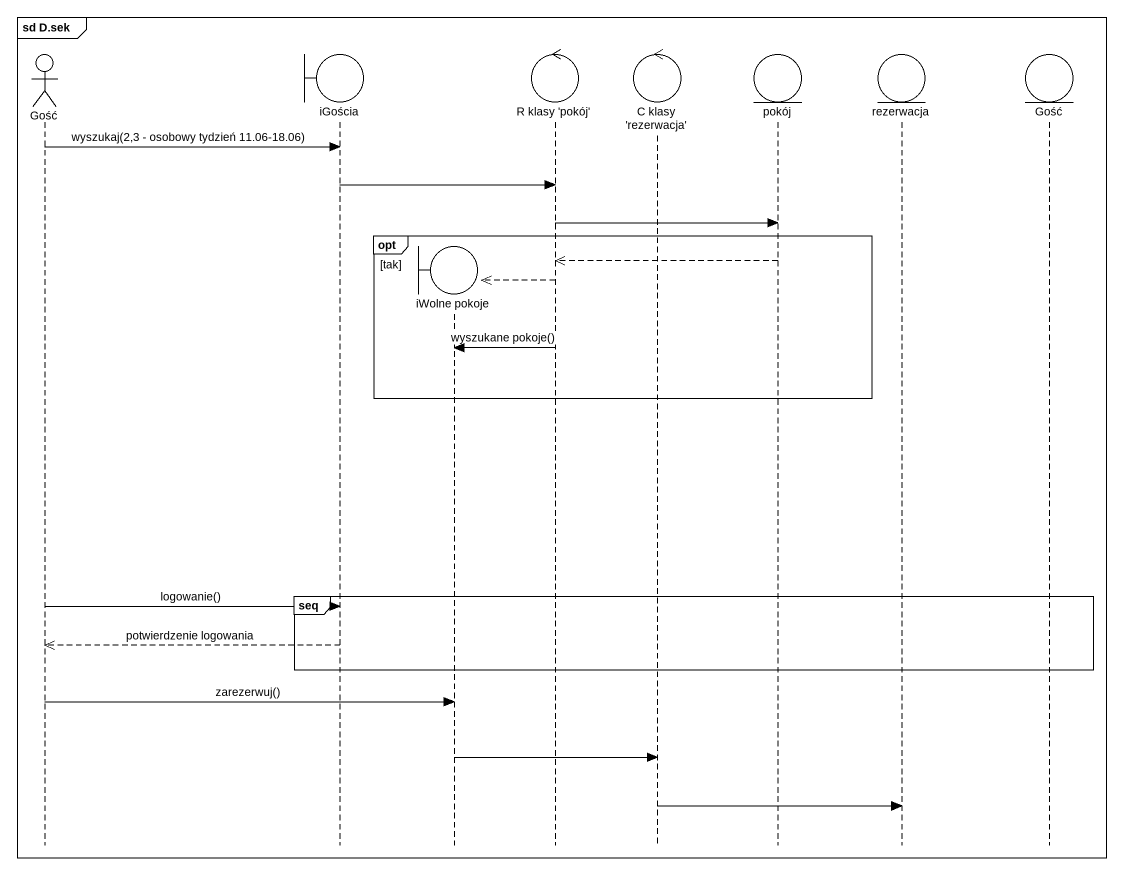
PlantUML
@startuml
mainframe sd D.sek
hide footbox
actor Gość
boundary iGościa
boundary "iWolne pokoje" as iWolne_pokoje
control "R klasy 'pokój'" as R_klasy_pokój
control "C klasy 'rezerwacja'" as C_klasy_rezerwacja
entity pokój
entity rezerwacja
entity "Gość" as Gość_2

Gość -> iGościa : wyszukaj(2,3 - osobowy tydzień 11.06-18.06)
iGościa -> R_klasy_pokój
R_klasy_pokój -> pokój
opt tak
  pokój -->> R_klasy_pokój
  R_klasy_pokój -->> iWolne_pokoje **
  R_klasy_pokój -> iWolne_pokoje : wyszukane pokoje()
end
group seq
  Gość -> iGościa : logowanie()
  iGościa -->> Gość : potwierdzenie logowania
end
Gość -> iWolne_pokoje : zarezerwuj()
iWolne_pokoje -> C_klasy_rezerwacja
C_klasy_rezerwacja -> rezerwacja
@enduml
